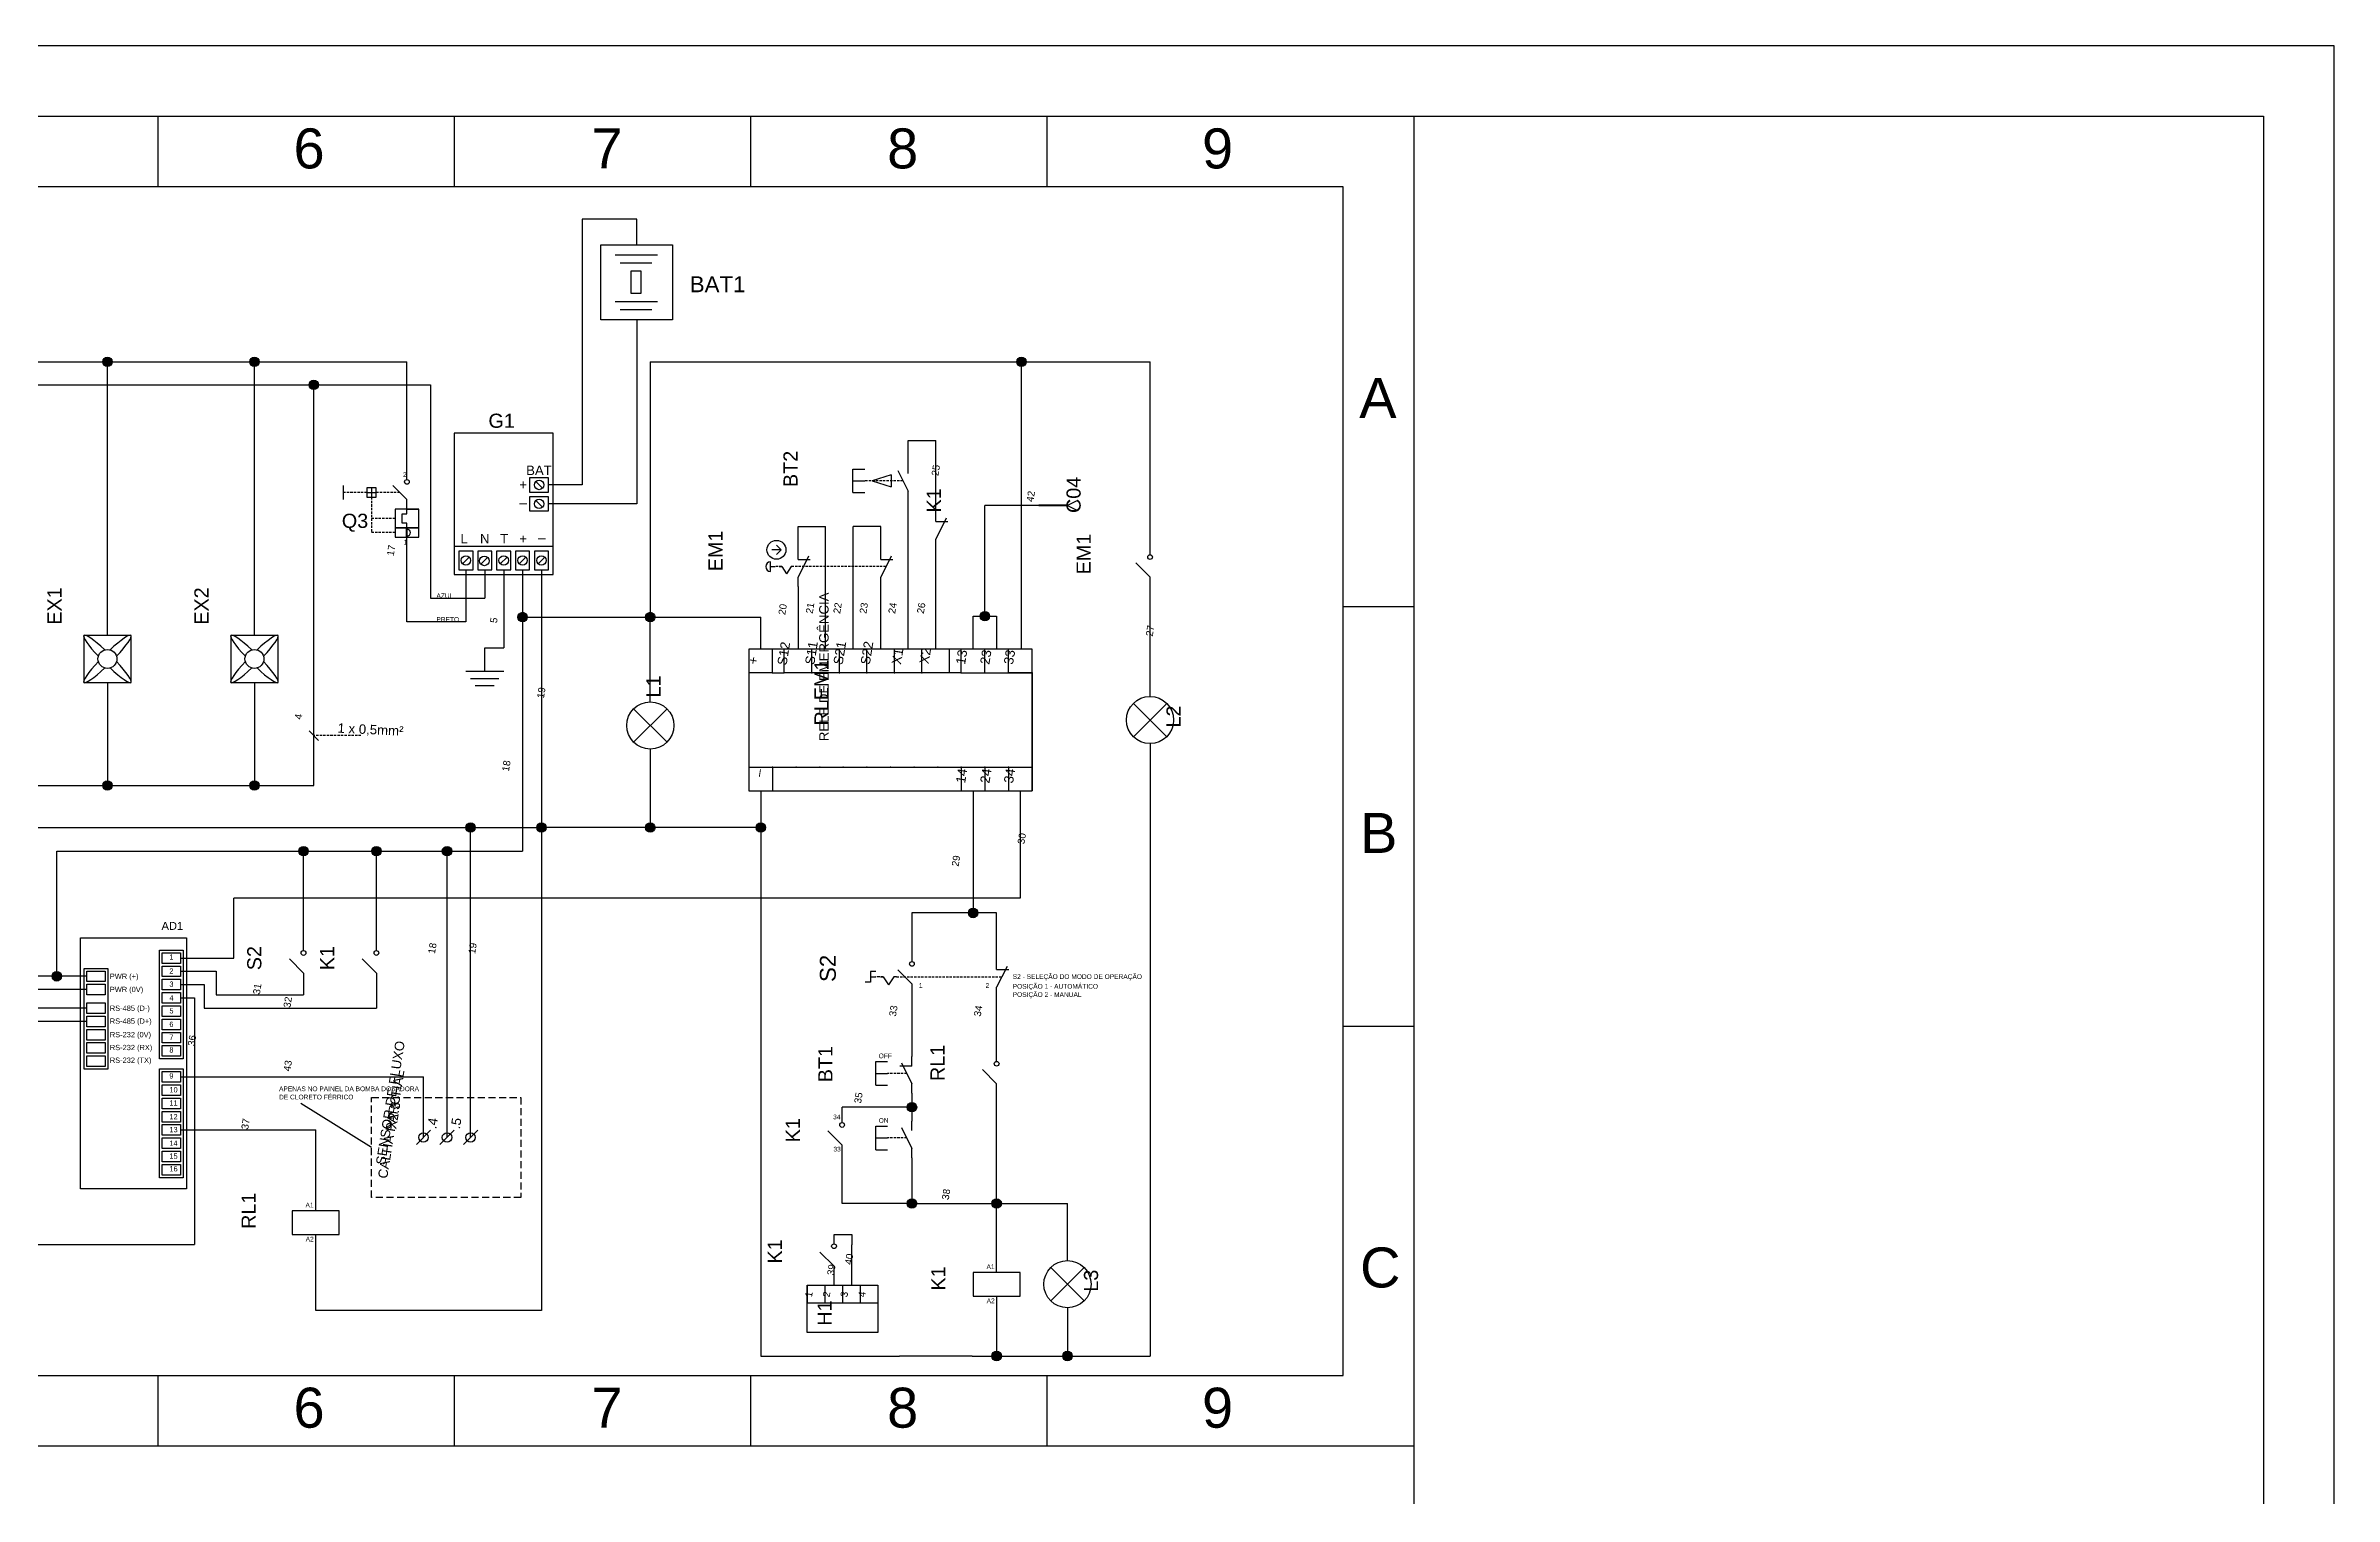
# Model space of a CAD drawing. Header units: millimetres. Extents: x 100 to 940, y 47 to 694.
# Drawn here: x 455 to 940, y 386.4 to 693.9 of the extents above; entities that cross this region are included whole.
import ezdxf
from ezdxf.enums import TextEntityAlignment as Align

# ---------------------------------------------------------------- set-up
doc = ezdxf.new("R2010")
doc.units = ezdxf.units.MM
doc.linetypes.add('DASHED', pattern=[0.75, 0.5, -0.25])
doc.styles.add('Annotative', font='arial.ttf')
doc.styles.add('Notes', font='arial.ttf', dxfattribs={"height": 3})

msp = doc.modelspace()

# ---------------------------------------------------------------- hatches: boundary and pattern name
for points in [[(469.11, 626.93, 1), (467.11, 626.93, 1)], [(500.26, 626.93, 1), (498.26, 626.93, 1)], [(662.8, 626.93, 1), (660.8, 626.93, 1)], [(512.84, 622.03, 1), (510.84, 622.03, 1)], [(557.08, 572.81, 1), (555.08, 572.81, 1)], [(584.15, 572.81, 1), (582.15, 572.81, 1)], [(655.05, 572.97, 1), (653.05, 572.97, 1)], [(469.11, 537.11, 1), (467.11, 537.11, 1)], [(500.26, 537.11, 1), (498.26, 537.11, 1)], [(546.07, 528.18, 1), (544.07, 528.18, 1)], [(561.08, 528.18, 1), (559.08, 528.18, 1)], [(584.15, 528.18, 1), (582.15, 528.18, 1)], [(607.55, 528.18, 1), (605.55, 528.18, 1)], [(510.66, 523.18, 1), (508.66, 523.18, 1)], [(526.1, 523.18, 1), (524.1, 523.18, 1)], [(541.07, 523.18, 1), (539.07, 523.18, 1)], [(652.55, 510.06, 1), (650.55, 510.06, 1)], [(458.38, 496.63, 1), (456.38, 496.63, 1)], [(639.6, 468.88, 1), (637.6, 468.88, 1)], [(639.6, 448.47, 1), (637.6, 448.47, 1)], [(657.55, 448.47, 1), (655.55, 448.47, 1)], [(657.55, 416.13, 1), (655.55, 416.13, 1)], [(672.55, 416.13, 1), (670.55, 416.13, 1)]]:
    msp.add_hatch(color=256).paths.add_polyline_path(points)

# ---------------------------------------------------------------- linework, layer by layer
for p, q in [((478.89, 664), (478.89, 679)), ((541.67, 664), (541.67, 679)), ((604.44, 664), (604.44, 679)), ((667.22, 664), (667.22, 679)), ((745, 115), (745, 679)), ((730, 664), (165, 664)), ((730, 412), (730, 664)), ((580.28, 657.16), (568.69, 657.16)), ((568.69, 657.16), (568.69, 600.81)), ((580.28, 651.72), (580.28, 657.16)), ((575.68, 649.6), (584.68, 649.6)), ((576.75, 647.91), (583.5, 647.91)), ((575.68, 639.74), (584.68, 639.74)), ((576.75, 638.05), (583.5, 638.05)), ((580.28, 635.85), (580.28, 596.81)), ((430.45, 626.93), (531.58, 626.93)), ((468.11, 568.93), (468.11, 626.93)), ((499.26, 568.93), (499.26, 626.93)), ((531.58, 603.96), (531.58, 626.93)), ((583.15, 626.93), (689.05, 626.93)), ((583.15, 626.93), (583.15, 572.81)), ((661.8, 565.97), (661.8, 626.93)), ((689.05, 586.03), (689.05, 626.93)), ((430.45, 622.03), (536.58, 622.03)), ((511.84, 537.11), (511.84, 622.03)), ((536.58, 622.03), (536.58, 576.81)), ((637.8, 605.23), (637.8, 610.23)), ((637.8, 610.23), (643.63, 610.23)), ((643.63, 595.09), (643.63, 610.23)), ((531.58, 601.96), (531.58, 603.96)), ((531.58, 601.96), (531.58, 603.96)), ((560.29, 600.1), (558.87, 601.52)), ((626.09, 599.18), (626.09, 604.18)), ((626.09, 604.18), (628.59, 604.18)), ((626.09, 601.68), (628.59, 601.68)), ((634.2, 602.93), (630.2, 601.68)), ((630.2, 601.68), (634.2, 600.43)), ((634.2, 602.93), (634.2, 600.43)), ((635.6, 603.88), (637.8, 599.48)), ((637.8, 603.23), (637.8, 605.23)), ((637.8, 603.23), (637.8, 605.23)), ((518.08, 600.71), (518.08, 597.71)), ((523.08, 599.21), (525.08, 599.21)), ((524.08, 600.21), (524.08, 598.21)), ((531.58, 597.71), (528.58, 600.71)), ((531.58, 595.71), (531.58, 597.71)), ((560.29, 596.1), (558.87, 597.51)), ((568.69, 600.81), (561.58, 600.81)), ((580.28, 596.81), (561.58, 596.81)), ((626.09, 599.18), (628.59, 599.18)), ((637.8, 597.48), (637.8, 599.48)), ((637.8, 565.97), (637.8, 597.48)), ((671.47, 596.45), (673.47, 597.45)), ((530.58, 592.71), (530.58, 594.71)), ((530.58, 594.71), (531.58, 594.7)), ((531.58, 592.71), (530.58, 592.71)), ((531.58, 594.7), (531.58, 595.71)), ((531.58, 595.71), (534.08, 595.71)), ((531.58, 591.71), (531.58, 592.71)), ((614.47, 587.03), (614.47, 592.03)), ((614.47, 592.03), (620.3, 592.03)), ((620.3, 565.97), (620.3, 592.03)), ((626.13, 565.97), (626.13, 592.03)), ((631.97, 592.03), (626.13, 592.03)), ((631.97, 587.03), (631.97, 592.03)), ((643.63, 593.09), (643.63, 595.09)), ((645.84, 593.75), (643.63, 589.34)), ((643.63, 593.09), (646.22, 593.09)), ((665.51, 596.45), (654.05, 596.45)), ((654.05, 572.97), (654.05, 596.45)), ((673.47, 595.45), (671.47, 596.45)), ((531.58, 587.71), (531.58, 589.71)), ((531.58, 571.81), (531.58, 587.71)), ((541.58, 587.81), (562.58, 587.81)), ((610.88, 587.07), (608.88, 587.07)), ((610.88, 587.07), (609.88, 588.07)), ((610.88, 587.07), (609.88, 586.07)), ((614.47, 585.03), (614.47, 587.03)), ((614.47, 585.03), (614.47, 587.03)), ((631.97, 585.03), (631.97, 587.03)), ((643.63, 587.34), (643.63, 589.34)), ((643.63, 565.97), (643.63, 587.34)), ((543.37, 584.1), (544.79, 585.51)), ((544.08, 582.81), (544.08, 571.81)), ((545.58, 582.81), (545.58, 583.81)), ((547.27, 583.99), (548.68, 585.41)), ((548.08, 582.81), (548.08, 576.81)), ((551.37, 584.1), (552.79, 585.51)), ((552.08, 582.81), (552.08, 566.3)), ((555.37, 584.1), (556.79, 585.51)), ((556.08, 582.81), (556.08, 572.81)), ((559.38, 584.1), (560.79, 585.52)), ((560.08, 582.81), (560.08, 528.18)), ((608.6, 582.49), (608.6, 584.49)), ((608.6, 583.49), (609.6, 583.49)), ((610.49, 583.49), (610.99, 583.49)), ((610.99, 583.49), (611.99, 581.99)), ((612.99, 583.49), (611.99, 581.99)), ((613.49, 583.49), (612.99, 583.49)), ((616.67, 585.69), (614.47, 581.28)), ((614.47, 585.03), (617.05, 585.03)), ((634.17, 585.69), (631.97, 581.28)), ((631.97, 585.03), (634.55, 585.03)), ((689.05, 581.28), (686.05, 584.28)), ((614.47, 579.28), (614.47, 581.28)), ((614.47, 579.28), (614.47, 565.97)), ((631.97, 579.28), (631.97, 581.28)), ((631.97, 565.97), (631.97, 581.28)), ((689.05, 555.97), (689.05, 581.28)), ((536.58, 576.81), (548.08, 576.81)), ((556.08, 572.81), (606.55, 572.81)), ((556.08, 572.81), (556.08, 523.18)), ((583.15, 554.82), (583.15, 572.81)), ((606.55, 565.97), (606.55, 572.81)), ((651.55, 565.97), (651.55, 572.97)), ((651.55, 572.97), (656.55, 572.97)), ((656.55, 572.97), (656.55, 565.97)), ((745, 575), (730, 575)), ((544.08, 571.81), (531.58, 571.81)), ((548.08, 561.3), (548.08, 566.3)), ((548.08, 566.3), (552.08, 566.3)), ((609.05, 565.97), (604.05, 565.97)), ((609.05, 560.97), (609.05, 565.97)), ((611.55, 560.97), (611.55, 565.97)), ((617.38, 560.97), (617.38, 565.97)), ((623.22, 560.97), (623.22, 565.97)), ((629.05, 560.97), (629.05, 565.97)), ((634.88, 560.97), (634.88, 565.97)), ((640.72, 560.97), (640.72, 565.97)), ((646.55, 560.97), (646.55, 565.97)), ((649.05, 560.97), (649.05, 565.97)), ((654.05, 560.97), (654.05, 565.97)), ((659.05, 560.97), (659.05, 565.97)), ((664.05, 560.97), (664.05, 565.97)), ((468.11, 558.93), (468.11, 537.11)), ((499.26, 558.93), (499.26, 537.11)), ((544.08, 561.3), (552.08, 561.3)), ((545.03, 559.8), (551.03, 559.8)), ((546.04, 558.3), (550.04, 558.3)), ((609.05, 560.97), (604.05, 560.97)), ((609.05, 560.97), (611.55, 560.97)), ((611.55, 560.97), (611.55, 560.97)), ((646.55, 560.97), (611.55, 560.97)), ((649.05, 560.97), (646.55, 560.97)), ((646.55, 560.97), (646.55, 560.97)), ((649.05, 560.97), (664.05, 560.97)), ((664.05, 560.97), (659.05, 560.97)), ((664.05, 560.97), (664.05, 540.97)), ((586.69, 553.36), (579.62, 546.29)), ((579.62, 553.36), (586.69, 546.29)), ((692.59, 554.51), (685.52, 547.44)), ((685.52, 554.51), (692.59, 547.44)), ((510.84, 548.66), (512.84, 546.66)), ((583.15, 544.82), (583.15, 528.18)), ((689.05, 545.97), (689.05, 416.13)), ((604.05, 540.97), (664.05, 540.97)), ((609.05, 540.97), (609.05, 535.97)), ((649.05, 540.97), (649.05, 535.97)), ((654.05, 540.97), (654.05, 535.97)), ((659.05, 540.97), (659.05, 535.97)), ((664.05, 540.97), (664.05, 535.97)), ((443.01, 537.11), (511.84, 537.11)), ((604.05, 535.97), (609.05, 535.97)), ((606.55, 535.97), (606.55, 528.18)), ((649.05, 535.97), (654.05, 535.97)), ((651.55, 535.97), (651.55, 510.06)), ((654.05, 535.97), (659.05, 535.97)), ((659.05, 535.97), (664.05, 535.97)), ((661.55, 535.97), (661.55, 513.18)), ((452.38, 528.18), (560.08, 528.18)), ((545.07, 462.48), (545.07, 528.18)), ((606.55, 528.18), (560.08, 528.18)), ((560.08, 528.18), (560.08, 425.79)), ((606.55, 528.18), (606.55, 416.13)), ((457.38, 504.78), (457.38, 523.18)), ((457.38, 523.18), (556.08, 523.18)), ((509.66, 502.08), (509.66, 523.18)), ((525.1, 502.08), (525.1, 523.18)), ((540.07, 462.48), (540.07, 523.18)), ((661.55, 513.18), (494.88, 513.18)), ((494.88, 500.5), (494.88, 513.18)), ((656.55, 510.06), (638.6, 510.06)), ((638.6, 510.06), (638.6, 499.76)), ((656.55, 498.06), (656.55, 510.06)), ((457.38, 496.63), (457.38, 504.78)), ((483.62, 500.5), (484.88, 500.5)), ((484.88, 500.5), (494.88, 500.5)), ((509.66, 497.33), (506.66, 500.33)), ((525.1, 497.33), (522.1, 500.33)), ((656.55, 498.06), (656.55, 500.06)), ((457.38, 496.63), (344.44, 496.63)), ((462.38, 496.63), (457.38, 496.63)), ((463.72, 496.63), (462.38, 496.63)), ((483.62, 497.69), (491.12, 497.69)), ((483.62, 494.88), (488.62, 494.88)), ((488.62, 494.88), (488.62, 489.88)), ((491.12, 497.69), (491.12, 492.69)), ((509.66, 497.33), (509.66, 492.69)), ((525.1, 497.33), (525.1, 489.88)), ((629.81, 495.39), (628.69, 495.39)), ((630.94, 497.64), (629.81, 497.64)), ((629.81, 497.64), (629.81, 495.39)), ((629.81, 496.51), (630.94, 496.51)), ((631.95, 496.51), (632.51, 496.51)), ((632.51, 496.51), (633.63, 494.82)), ((634.76, 496.51), (633.63, 494.82)), ((635.32, 496.51), (634.76, 496.51)), ((638.6, 495.01), (635.6, 498.01)), ((638.6, 495.01), (638.6, 479.6)), ((658.75, 498.71), (656.55, 494.31)), ((656.55, 498.06), (659.13, 498.06)), ((462.38, 493.82), (390.66, 493.82)), ((463.72, 489.88), (418.5, 489.88)), ((463.72, 493.82), (462.38, 493.82)), ((483.62, 492.06), (486.57, 492.06)), ((486.57, 492.06), (486.57, 439.77)), ((488.62, 489.88), (525.1, 489.88)), ((491.12, 492.69), (509.66, 492.69)), ((656.55, 478.6), (656.55, 494.31)), ((656.55, 492.31), (656.55, 494.31)), ((463.72, 487.07), (421.31, 487.07)), ((745, 486), (730, 486)), ((483.62, 475.3), (535.07, 475.3)), ((535.07, 462.48), (535.07, 475.3)), ((630.94, 473.55), (630.94, 478.55)), ((630.94, 478.55), (633.44, 478.55)), ((630.94, 476.05), (633.44, 476.05)), ((638.6, 477.6), (636.01, 477.6)), ((636.39, 478.26), (638.6, 473.85)), ((638.6, 477.6), (638.6, 479.6)), ((638.6, 477.6), (638.6, 479.6)), ((656.55, 473.85), (653.55, 476.85)), ((630.94, 473.55), (633.44, 473.55)), ((638.6, 471.85), (638.6, 473.85)), ((638.6, 471.85), (638.6, 465.91)), ((656.55, 433.85), (656.55, 473.85)), ((524.09, 460.34), (509.08, 469.64)), ((638.6, 468.88), (623.8, 468.88)), ((623.8, 465.61), (623.8, 468.88)), ((638.6, 463.91), (638.6, 465.91)), ((638.6, 463.91), (638.6, 465.91)), ((483.62, 464.05), (512.24, 464.05)), ((512.24, 446.92), (512.24, 464.05)), ((533.57, 460.98), (536.57, 463.98)), ((538.57, 460.98), (541.57, 463.98)), ((543.57, 460.98), (546.57, 463.98)), ((623.8, 460.86), (620.8, 463.86)), ((623.8, 448.47), (623.8, 460.86)), ((630.94, 459.86), (630.94, 464.86)), ((630.94, 464.86), (633.44, 464.86)), ((630.94, 462.36), (633.44, 462.36)), ((636.39, 464.56), (638.6, 460.16)), ((630.94, 459.86), (633.44, 459.86)), ((638.6, 458.16), (638.6, 460.16)), ((638.6, 458.16), (638.6, 448.47)), ((638.6, 448.47), (623.8, 448.47)), ((638.6, 448.47), (656.55, 448.47)), ((656.55, 448.47), (671.55, 448.47)), ((671.55, 436.35), (671.55, 448.47)), ((512.24, 425.79), (512.24, 441.92)), ((622.08, 439.9), (622.08, 441.9)), ((622.08, 441.9), (625.83, 441.9)), ((625.83, 441.9), (625.83, 439.68)), ((346.69, 439.77), (486.57, 439.77)), ((622.08, 435.15), (619.08, 438.15)), ((625.83, 431.13), (625.83, 439.68)), ((622.08, 431.13), (622.08, 435.15)), ((675.09, 434.88), (668.02, 427.81)), ((668.02, 434.88), (675.09, 427.81)), ((616.39, 431.13), (616.39, 427.38)), ((616.39, 427.38), (631.39, 427.38)), ((620.14, 431.13), (620.14, 427.38)), ((623.89, 431.13), (623.89, 427.38)), ((627.64, 431.13), (627.64, 427.38)), ((656.55, 428.85), (656.55, 416.13)), ((560.08, 425.79), (512.24, 425.79)), ((671.55, 426.35), (671.55, 416.13)), ((606.55, 416.13), (635.93, 416.13)), ((651.39, 416.13), (635.93, 416.13)), ((651.39, 416.13), (689.05, 416.13)), ((165, 412), (730, 412)), ((478.89, 397), (478.89, 412)), ((541.67, 397), (541.67, 412)), ((604.44, 397), (604.44, 412)), ((667.22, 397), (667.22, 412)), ((730, 397), (165, 397)), ((745, 397), (730, 397))]:
    msp.add_line(p, q)
at = {"linetype": 'DASHED'}
for p, q in [((636.7, 601.68), (628.59, 601.68)), ((523.08, 599.21), (518.08, 599.21)), ((524.08, 598.21), (524.08, 590.71)), ((530.08, 599.21), (525.08, 599.21)), ((529.08, 593.71), (524.08, 593.71)), ((529.08, 590.71), (524.08, 590.71)), ((610.99, 583.49), (609.6, 583.49)), ((633.07, 583.49), (613.49, 583.49)), ((521.84, 547.66), (511.84, 547.66)), ((632.51, 496.51), (630.94, 496.51)), ((635.32, 496.51), (657.65, 496.51)), ((637.5, 476.05), (633.44, 476.05)), ((637.5, 462.36), (633.44, 462.36))]:
    msp.add_line(p, q, dxfattribs=at)
at = {"lineweight": 40}
msp.add_line((531.58, 589.71), (531.58, 591.71), dxfattribs=at)
at = {"lineweight": 50}
msp.add_line((671.47, 596.45), (665.51, 596.45), dxfattribs=at)
for points in [[(100, 100), (940, 100), (940, 693.94), (100, 693.94)], [(150, 679), (925, 679), (925, 115), (150, 115)], [(572.69, 651.72), (587.87, 651.72), (587.87, 635.85), (572.69, 635.85)], [(579.1, 646.21), (581.16, 646.21), (581.16, 641.43), (579.1, 641.43)], [(541.58, 581.81), (562.58, 581.81), (562.58, 611.81), (541.58, 611.81)], [(561.58, 599.31), (561.58, 602.31), (557.58, 602.31), (557.58, 599.31)], [(523.08, 598.21), (525.08, 598.21), (525.08, 600.21), (523.08, 600.21)], [(561.58, 595.31), (561.58, 598.31), (557.58, 598.31), (557.58, 595.31)], [(529.08, 591.71), (534.08, 591.71), (534.08, 595.71), (529.08, 595.71)], [(529.08, 589.71), (534.08, 589.71), (534.08, 591.71), (529.08, 591.71)], [(542.58, 582.81), (545.58, 582.81), (545.58, 586.81), (542.58, 586.81)], [(546.58, 582.81), (549.58, 582.81), (549.58, 586.81), (546.58, 586.81)], [(550.58, 582.81), (553.58, 582.81), (553.58, 586.81), (550.58, 586.81)], [(554.58, 582.81), (557.58, 582.81), (557.58, 586.81), (554.58, 586.81)], [(558.58, 582.81), (561.58, 582.81), (561.58, 586.81), (558.58, 586.81)], [(463.11, 558.93), (473.11, 558.93), (473.11, 568.93), (463.11, 568.93)], [(494.26, 558.93), (504.26, 558.93), (504.26, 568.93), (494.26, 568.93)], [(604.05, 535.97), (664.05, 535.97), (664.05, 565.97), (604.05, 565.97)], [(462.38, 504.78), (484.88, 504.78), (484.88, 451.58), (462.38, 451.58)], [(479.12, 479.13), (479.12, 502.19), (484.19, 502.19), (484.19, 479.13)], [(479.69, 499.38), (479.69, 501.63), (483.62, 501.63), (483.62, 499.38)], [(463.16, 476.95), (463.16, 498.32), (468.22, 498.32), (468.22, 476.95)], [(463.72, 495.51), (463.72, 497.76), (467.66, 497.76), (467.66, 495.51)], [(463.72, 492.7), (463.72, 494.95), (467.66, 494.95), (467.66, 492.7)], [(479.69, 496.56), (479.69, 498.81), (483.62, 498.81), (483.62, 496.56)], [(479.69, 493.75), (479.69, 496), (483.62, 496), (483.62, 493.75)], [(463.72, 488.76), (463.72, 491.01), (467.66, 491.01), (467.66, 488.76)], [(479.69, 490.94), (479.69, 493.19), (483.62, 493.19), (483.62, 490.94)], [(479.69, 488.13), (479.69, 490.38), (483.62, 490.38), (483.62, 488.13)], [(463.72, 485.95), (463.72, 488.2), (467.66, 488.2), (467.66, 485.95)], [(463.72, 483.13), (463.72, 485.38), (467.66, 485.38), (467.66, 483.13)], [(479.69, 485.31), (479.69, 487.56), (483.62, 487.56), (483.62, 485.31)], [(463.72, 480.32), (463.72, 482.57), (467.66, 482.57), (467.66, 480.32)], [(479.69, 482.5), (479.69, 484.75), (483.62, 484.75), (483.62, 482.5)], [(479.69, 479.69), (479.69, 481.94), (483.62, 481.94), (483.62, 479.69)], [(463.72, 477.51), (463.72, 479.76), (467.66, 479.76), (467.66, 477.51)], [(479.12, 453.93), (479.12, 476.99), (484.19, 476.99), (484.19, 453.93)], [(479.69, 474.18), (479.69, 476.43), (483.62, 476.43), (483.62, 474.18)], [(479.69, 471.37), (479.69, 473.62), (483.62, 473.62), (483.62, 471.37)], [(479.69, 468.55), (479.69, 470.8), (483.62, 470.8), (483.62, 468.55)], [(479.69, 465.74), (479.69, 467.99), (483.62, 467.99), (483.62, 465.74)], [(479.69, 462.93), (479.69, 465.18), (483.62, 465.18), (483.62, 462.93)], [(479.69, 460.12), (479.69, 462.37), (483.62, 462.37), (483.62, 460.12)], [(479.69, 457.3), (479.69, 459.55), (483.62, 459.55), (483.62, 457.3)], [(479.69, 454.49), (479.69, 456.74), (483.62, 456.74), (483.62, 454.49)], [(507.24, 441.92), (517.24, 441.92), (517.24, 446.92), (507.24, 446.92)], [(651.55, 428.85), (661.55, 428.85), (661.55, 433.85), (651.55, 433.85)], [(616.39, 431.13), (631.39, 431.13), (631.39, 421.13), (616.39, 421.13)]]:
    msp.add_lwpolyline(points, close=True)
at = {"linetype": 'DASHED', "ltscale": 3}
msp.add_lwpolyline([(524.09, 470.95), (555.74, 470.95), (555.74, 449.73), (524.09, 449.73)], close=True, dxfattribs=at)
for centre, radius in [((468.11, 626.93), 1), ((499.26, 626.93), 1), ((661.8, 626.93), 1), ((511.84, 622.03), 1), ((531.58, 601.46), 0.5), ((559.58, 600.81), 1), ((559.58, 596.81), 1), ((609.88, 587.07), 2), ((544.08, 584.81), 1), ((547.98, 584.7), 1), ((552.08, 584.81), 1), ((556.08, 584.81), 1), ((560.08, 584.81), 1), ((689.05, 585.53), 0.5), ((556.08, 572.81), 1), ((583.15, 572.81), 1), ((654.05, 572.97), 1), ((468.11, 563.93), 2), ((499.26, 563.93), 2), ((583.15, 549.82), 5), ((689.05, 550.97), 5), ((468.11, 537.11), 1), ((499.26, 537.11), 1), ((545.07, 528.18), 1), ((560.08, 528.18), 1), ((583.15, 528.18), 1), ((606.55, 528.18), 1), ((509.66, 523.18), 1), ((525.1, 523.18), 1), ((540.07, 523.18), 1), ((651.55, 510.06), 1), ((509.66, 501.58), 0.5), ((525.1, 501.58), 0.5), ((638.6, 499.26), 0.5), ((457.38, 496.63), 1), ((656.55, 478.1), 0.5), ((623.8, 465.11), 0.5), ((638.6, 468.88), 1), ((535.07, 462.48), 1), ((540.07, 462.48), 1), ((545.07, 462.48), 1), ((638.6, 448.47), 1), ((656.55, 448.47), 1), ((622.08, 439.4), 0.5), ((671.55, 431.35), 5), ((656.55, 416.13), 1), ((671.55, 416.13), 1)]:
    msp.add_circle(centre, radius)
for centre, radius, start, end in [((531.58, 590.71), 0.75, 270, 90), ((608.6, 583.49), 1, 90, 270)]:
    msp.add_arc(centre, radius, start, end)
for centre, major_axis, start_param, end_param in [((468.11, 563.93), (5, -5), 8.104015, 10.745541), ((468.11, 563.93), (-5, -5), 1.820829, 4.462356), ((499.26, 563.93), (5, -5), 8.104015, 10.745541), ((499.26, 563.93), (-5, -5), 1.820829, 4.462356), ((468.11, 563.93), (-5, -5), 4.962422, 7.603949), ((468.11, 563.93), (5, -5), 4.962422, 7.603949), ((499.26, 563.93), (-5, -5), 4.962422, 7.603949), ((499.26, 563.93), (5, -5), 4.962422, 7.603949)]:
    msp.add_ellipse(centre, major_axis=major_axis, ratio=0.141421, start_param=start_param, end_param=end_param)
for p in [(609.05, 560.97), (617.38, 560.97), (623.22, 560.97), (629.05, 560.97), (634.88, 560.97), (640.72, 560.97), (649.05, 560.97), (654.05, 560.97), (659.05, 560.97), (664.05, 560.97), (609.05, 540.97), (614.05, 540.97), (619.05, 540.97), (624.05, 540.97), (629.05, 540.97), (634.05, 540.97), (639.05, 540.97), (644.05, 540.97), (649.05, 540.97), (654.05, 540.97), (659.05, 540.97), (664.05, 540.97)]:
    msp.add_point(p)

# ---------------------------------------------------------------- texts
for s, height, style, p in [('6', 8.48, 'Notes', (507.55, 667.93)), ('7', 8.48, 'Notes', (570.69, 667.93)), ('8', 8.48, 'Notes', (633.34, 667.93)), ('9', 8.48, 'Notes', (700.07, 667.93)), ('A', 8.48, 'Notes', (733.39, 615.03)), ('G1', 3, 'Notes', (548.85, 612.93)), ('2', 1, 'Notes', (530.75, 602.52)), ('+', 2, 'Notes', (555.41, 599.87)), ('BAT', 2, 'Notes', (556.84, 602.91)), ('_', 2, 'Notes', (555.41, 597.28)), ('Q3', 3, 'Notes', (517.78, 591.71)), ('1', 1, 'Notes', (530.89, 588.18)), ('L', 2, 'Notes', (542.92, 588.41)), ('N', 2, 'Notes', (547.06, 588.41)), ('T', 2, 'Notes', (551.34, 588.41)), ('+', 2, 'Notes', (555.41, 588.41)), ('_', 2, 'Notes', (559.4, 589.89)), ('AZUL', 1, 'Annotative', (537.83, 576.81)), ('PRETO', 1, 'Annotative', (537.83, 571.81)), ('B', 8.48, 'Notes', (733.57, 522.79)), ('1', 1, 'Notes', (640.06, 494.19)), ('2', 1, 'Notes', (654.2, 494.19)), ('S2 - SELEÇÃO DO MODO DE OPERAÇÃO', 1, 'Notes', (659.95, 496.07)), ('POSIÇÃO 1 - AUTOMÁTICO', 1, 'Notes', (659.95, 494.01)), ('POSIÇÃO 2 - MANUAL', 1, 'Notes', (659.95, 492.26)), ('OFF', 1, 'Notes', (631.55, 479.26)), ('APENAS NO PAINEL DA BOMBA DOSADORA', 1, 'Notes', (504.48, 472.28)), ('DE CLORETO FÉRRICO ', 1, 'Notes', (504.48, 470.54)), ('34', 1, 'Notes', (621.9, 466.32)), ('ON', 1, 'Notes', (631.55, 465.57)), ('33', 1, 'Notes', (621.96, 459.5)), ('A1', 1, 'Notes', (510.08, 447.63)), ('A2', 1, 'Notes', (510.12, 440.4)), ('C', 8.48, 'Notes', (733.57, 430.66)), ('A1', 1, 'Notes', (654.4, 434.55)), ('A2', 1, 'Notes', (654.43, 427.33)), ('6', 8.48, 'Notes', (507.55, 400.93)), ('7', 8.48, 'Notes', (570.69, 400.93)), ('8', 8.48, 'Notes', (633.34, 400.93)), ('9', 8.48, 'Notes', (700.07, 400.93))]:
    msp.add_text(s, height=height, dxfattribs=dict(style=style)).set_placement(p)
at = {"lineweight": 30, "style": 'Notes'}
msp.add_text('BAT1', height=3.375, dxfattribs=at).set_placement((591.52, 641.68))
at = {"style": 'Notes'}
for s, height, rotation, p in [('BT2', 3, 90, (614.37, 600.37)), ('C04', 3, 90, (674.35, 594.86)), ('K1', 3, 90, (644.74, 594.98)), ('EM1', 3, 90, (598.46, 582.52)), ('EM1', 3, 90, (676.48, 581.87)), ('EX1', 3, 90, (458.38, 571.18)), ('EX2', 3, 90, (489.53, 571.18)), ('RELE DE EMERGÊNCIA', 2, 90, (620.94, 546.49)), ('RLEM1', 3, 90, (620.94, 549.8)), ('L1', 3, 90, (585.32, 555.75)), ('L2', 3, 90, (695.54, 549.39)), ('1 x 0,5mm²', 2, 357.2768, (516.84, 548.3)), ('S2', 3, 90, (500.73, 497.92)), ('K1', 3, 90, (516.17, 497.92)), ('BT1', 3, 90, (621.75, 474.18)), ('RL1', 3, 90, (645.52, 474.43)), ('K1', 3, 90, (614.87, 461.44)), ('RL1', 3, 90, (499.52, 443.08)), ('K1', 3, 90, (611.05, 435.73)), ('K1', 3, 90, (645.68, 430.01)), ('L3', 3, 90, (678.04, 429.77)), ('H1', 3, 90, (621.59, 422.56))]:
    msp.add_text(s, height=height, rotation=rotation, dxfattribs=at).set_placement(p)
for s, height, p in [('25', 1.5, (644.38, 603.81)), ('42', 1.5, (664.5, 598.27)), ('17', 1.5, (528.96, 586.83)), ('5', 1.5, (550.73, 572.01)), ('20', 1.5, (611.92, 574.32)), ('21', 1.5, (617.74, 574.59)), ('22', 1.5, (623.56, 574.59)), ('23', 1.5, (629.12, 574.59)), ('24', 1.5, (635.21, 574.59)), ('26', 1.5, (641.29, 574.59)), ('S12', 2, (612.41, 564.92)), ('S22', 2, (630.04, 565.04)), ('27', 1.5, (689.79, 569.78)), ('+', 2, (605.93, 563.45)), ('S11', 2, (618.29, 565.04)), ('S21', 2, (624.29, 565.04)), ('X1', 2, (636.53, 564.31)), ('X2', 2, (642.4, 564.43)), ('13', 2, (650.09, 564.17)), ('23', 2, (655.23, 564.17)), ('33', 2, (660.25, 564.17)), ('19', 1.5, (560.78, 556.64)), ('4', 1.5, (509.33, 551.57)), ('18', 1.5, (553.37, 541.13)), ('_', 2, (605.9, 539.81)), ('14', 2, (650.1, 538.98)), ('24', 2, (655.24, 538.98)), ('34', 2, (660.26, 538.98)), ('30', 1.5, (662.61, 525.73)), ('29', 1.5, (648.66, 520.99)), ('18', 1.5, (537.69, 502.46)), ('19', 1.5, (546.22, 502.46)), ('31', 1.5, (500.58, 493.84)), ('32', 1.5, (507.05, 491.03)), ('33', 1.5, (635.39, 489.18)), ('34', 1.5, (653.35, 489.18)), ('36', 1.5, (486.76, 482.9)), ('SENSOR DE FLUXO', 2, (529.05, 469.66)), ('43', 1.5, (507.05, 477.56)), ('CALHA PARCHAL', 2, (529.22, 465.14)), ('35', 1.5, (627.99, 470.75)), ('37', 1.5, (498.11, 465.21)), ('X2.3', 2, (529.76, 466.97)), ('.4', 2, (537.97, 465.31)), ('.5', 2, (542.97, 465.31)), ('38', 1.5, (646.56, 450.29)), ('40', 1.5, (626.01, 436.55)), ('39', 1.5, (622.26, 434.29)), ('1', 1.5, (617.49, 429.09)), ('2', 1.5, (621.24, 429.09)), ('3', 1.5, (624.99, 429.09)), ('4', 1.5, (628.74, 429.09))]:
    msp.add_text(s, height=height, rotation=80.899, dxfattribs=at).set_placement(p, align=Align.CENTER)
at = {"lineweight": 30, "style": 'Notes'}
msp.add_text('S2', height=3.375, rotation=90, dxfattribs=at).set_placement((622.46, 495.43))
at = {"attachment_point": 1, "style": 'Notes'}
for s, width, insert, char_height in [('AD1', 117.0611, (479.57, 508.17), 1.688), ('1', 45.8909, (481.24, 501.28), 1.12), ('PWR (+)', 45.8909, (468.62, 497.21), 1.125), ('3', 45.8909, (481.24, 495.53), 1.12), ('2', 45.8909, (481.24, 498.33), 1.12), ('PWR (0V)', 45.8909, (468.62, 494.41), 1.125), ('RS-485 (D-)', 45.8909, (468.62, 490.43), 1.125), ('4', 45.8909, (481.24, 492.62), 1.12), ('5', 45.8909, (481.24, 489.88), 1.12), ('RS-485 (D+)', 45.8909, (468.62, 487.7), 1.125), ('6', 45.8909, (481.24, 487.01), 1.12), ('RS-232 (0V)', 45.8909, (468.62, 484.83), 1.125), ('RS-232 (RX)', 45.8909, (468.62, 482.1), 1.125), ('8', 45.8909, (481.24, 481.59), 1.12), ('7', 45.8909, (481.24, 484.28), 1.12), ('RS-232 (TX)', 45.8909, (468.62, 479.41), 1.125), ('9', 45.8909, (481.24, 476.08), 1.12), ('10', 45.8909, (481.24, 473.14), 1.125), ('11', 45.8909, (481.24, 470.33), 1.125), ('12', 45.8909, (481.24, 467.42), 1.125), ('13', 45.8909, (481.24, 464.69), 1.125), ('14', 45.8909, (481.24, 461.82), 1.125), ('15', 45.8909, (481.24, 459.08), 1.125), ('16', 45.8909, (481.24, 456.39), 1.125)]:
    msp.add_mtext_dynamic_manual_height_columns(s, width=width, gutter_width=15, heights=[0], dxfattribs=dict(at, insert=insert, char_height=char_height))

doc.saveas('drawing.dxf')
